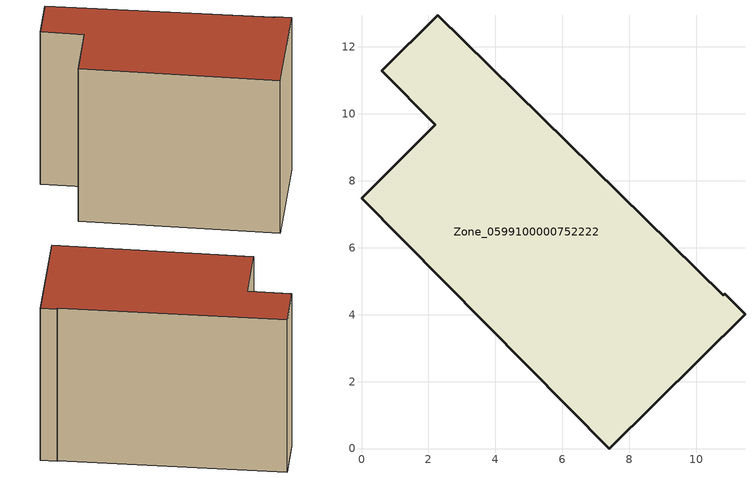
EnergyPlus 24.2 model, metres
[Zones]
Zone_0599100000752222
 floor ground (C_G): 10.85,4.63 11.46,4.01 7.4,0 0,7.47 2.2,9.67 0.61,11.29 2.27,12.94 10.81,4.58 z1.85
 wall outside (C_F): 11.46,4.01 10.85,4.63 10.81,4.58 2.27,12.94 0.61,11.29 2.2,9.67 0,7.47 7.4,0 11.46,4.01 z1.85:11.48
 roof outside (C_R): 10.81,4.58 2.27,12.94 0.61,11.29 2.2,9.67 0,7.47 7.4,0 11.46,4.01 10.85,4.63 z11.48
[BUILDING]
Pand.0599100000752222: North Axis=0; Terrain=City; Loads Convergence Tolerance Value=0.04; Temperature Convergence Tolerance Value=0.4; Solar Distribution=FullExterior; Maximum Number of Warmup Days=25; Minimum Number of Warmup Days=1
[Site:Location]
Rotterdam.The.Hague.AP_ZH_NLD Design_Conditions: Latitude=51.96; Longitude=4.45; Time Zone=1; Elevation=-4.5
[SITE:GROUNDTEMPERATURE:BUILDINGSURFACE]
18, 18, 18, 18, 18, 18, 18, 18, 18, 18, 18, 18
[MATERIAL] Thermal Absorptance=0.9; Solar Absorptance=0.7; Visible Absorptance=0.7
Name | Roughness | Thickness | Conductivity | Density | Specific Heat
G.TI.2006-2014 | MediumSmooth | 0.15 | 0.06 | 540 | 1210
F.TI.2006-2014 | Rough | 0.3 | 0.12 | 1920 | 840
R.TI.2006-2014 | MediumRough | 0.2 | 0.08 | 1500 | 1000
[CONSTRUCTION]
C_G: G.TI.2006-2014
C_F: F.TI.2006-2014
C_R: R.TI.2006-2014
[ZONE]
Zone_0599100000752222: Type=1; Multiplier=1; Ceiling Height=Autocalculate; Volume=Autocalculate; Floor Area=autocalculate; Part of Total Floor Area=Yes
[ZONEINFILTRATION:DESIGNFLOWRATE]
Infil_Zone_0599100000752222: Zone or ZoneList or Space or SpaceList=Zone_0599100000752222; Schedule=AlwaysOn; Design Flow Rate Calculation Method=Flow/Area; Flow Rate per Floor Area=0.0015; Constant Term Coefficient=1; Temperature Term Coefficient=0; Velocity Term Coefficient=0; Velocity Squared Term Coefficient=0
[HVACTEMPLATE:ZONE:IDEALLOADSAIRSYSTEM]
Zone_0599100000752222: Maximum Heating Supply Air Temperature=50; Minimum Cooling Supply Air Temperature=13; Maximum Heating Supply Air Humidity Ratio=0.0156; Minimum Cooling Supply Air Humidity Ratio=0.0077; Heating Limit=NoLimit; Cooling Limit=NoLimit; Dehumidification Control Type=ConstantSensibleHeatRatio; Cooling Sensible Heat Ratio=0.7; Dehumidification Setpoint=60; Humidification Control Type=None; Humidification Setpoint=30; Outdoor Air Method=None; Outdoor Air Flow Rate per Person=0.00944; Outdoor Air Flow Rate per Zone Floor Area=0; Outdoor Air Flow Rate per Zone=0; Demand Controlled Ventilation Type=None; Outdoor Air Economizer Type=NoEconomizer; Heat Recovery Type=None; Sensible Heat Recovery Effectiveness=0.7; Latent Heat Recovery Effectiveness=0.65
[ZONECONTROL:THERMOSTAT]
ThermostatControl_Zone_0599100000752222: Zone or ZoneList=Zone_0599100000752222; Control Type Schedule=DualSetpointControlType; Control 1=Thermostat_Zone_0599100000752222; Temperature Difference Between Cutout And Setpoint=0
[THERMOSTATSETPOINT:DUALSETPOINT]
Thermostat_Zone_0599100000752222: Heating Setpoint Temperature Schedule=HeatingSetpoint_Zone_0599100000752222; Cooling Setpoint Temperature Schedule=CoolingSetpoint_Zone_0599100000752222
[SCHEDULE:COMPACT]
HeatingSetpoint_Zone_0599100000752222: Through: 12/31, For: AllDays, Until: 24:00, 21
CoolingSetpoint_Zone_0599100000752222: Through: 12/31, For: AllDays, Until: 24:00, 24
DualSetpointControlType: Through: 12/31, For: AllDays, Until: 24:00, 4
AlwaysOn: Through: 12/31, For: AllDays, Until: 24:00, 1
